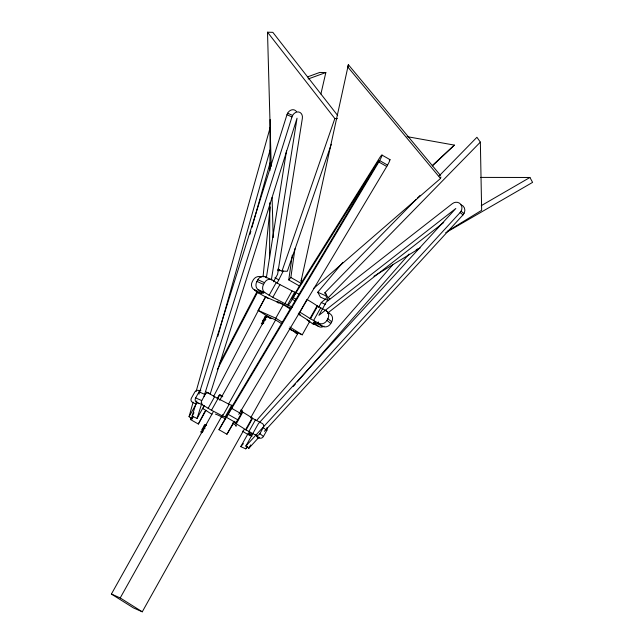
<?xml version="1.0" encoding="UTF-8"?>
<svg xmlns="http://www.w3.org/2000/svg" width="644" height="644" viewBox="0 0 644 644"><rect width="100%" height="100%" fill="white"/><g stroke="black" fill="none" stroke-linecap="round" stroke-linejoin="round"><path stroke-width="0.97" d="M269.57 257.874L269.804 202.731M269.941 170.652L270.158 119.526M263.042 276.928L270.182 206.925M299.669 286.113L288.745 279.899L292.312 255.113M288.745 279.899L290.847 277.483L294.976 248.737M266.391 277.516L286.524 150.672M271.39 279.729L297.037 118.198L210.169 394.104M302.752 282.153L301.07 281.195L348.372 64.698L440.44 175.361M320.897 94.008L325.84 72.539L319.746 72.442L307.615 76.861M348.372 64.698L347.816 67.04L440.52 178.477L313.676 288.367M301.07 281.195L301.634 278.852M440.52 178.477L440.89 176.915M193.417 416.386L191.976 418.97L189.054 416.668L193.128 402.146M196.114 391.504L270.238 127.311M191.976 418.97L192.789 416.064M217.825 336.313L270.158 149.786M250.033 234.239L250.846 231.341M251.925 227.477L270.094 162.723M261.48 277.113A6.343 5.796 -51.7 0 0 253.237 279.955L252.295 281.645A6.343 5.796 -51.7 0 0 254.364 289.848L261.311 293.334L262.374 291.595M204.277 405.487L197.072 418.391L192.065 416.177L196.887 400.866M198.996 394.168L286.966 114.721A6.464 5.192 -66.2 0 1 291.338 109.979A6.464 5.192 -66.2 0 1 296.441 111.573M197.072 418.391L201.886 403.08M203.995 396.374L291.974 116.926A6.464 5.192 -66.2 0 1 298.502 111.959A6.464 5.192 -66.2 0 1 302.358 118.343L277.604 274.288L273.402 281.806M277.572 269.184L281.992 271.132L334.832 118.552L267.51 32.2L272.831 32.337L337.689 115.518M331.298 144.272L287.321 271.269L281.992 271.132M277.033 283.279L283.296 270.963M206.056 410.268L198.36 424.034L190.439 419.518L191.365 417.739M219.242 364.206L257.326 291.048M217.318 369.543L257.664 292.046M198.36 424.034L204.864 411.54M213.647 396.326L265.594 296.562M227.743 414.913L232.693 405.559L229.119 404.368A28.505 1.988 29.2 0 0 218.01 398.588L206.305 391.963M261.44 293.326L261.408 293.35A31.073 2.165 29.2 0 1 263.38 293.205L258.163 289.671A6.343 5.088 -66.2 0 1 256.924 281.428L257.866 279.738A6.343 5.088 -66.2 0 1 265.28 276.936L271.929 279.866L279.915 284.624A31.073 2.165 29.2 0 1 292.03 290.919L299.541 294.413M198.73 403.643L196.291 402.114A3.228 2.592 -66.2 0 1 195.655 397.912L199.044 391.858A3.228 2.592 -66.2 0 1 200.896 390.232M189.054 416.668L196.267 403.764M292.424 307.148L284.914 303.654A31.073 2.165 29.2 0 0 272.798 297.359L264.813 292.601A6.343 5.088 -66.2 0 1 263.573 284.358L264.515 282.668A6.343 5.088 -66.2 0 1 271.929 279.866M259.484 292.505L260.434 290.806M192.065 416.177L193.989 412.74M190.439 419.518L191.397 417.803M227.622 415.122L226.108 417.127L222.591 416.048A28.505 1.988 29.2 0 0 211.482 410.276L202.385 404.802A3.228 2.592 -66.2 0 1 201.757 400.6L205.138 394.547A3.228 2.592 -66.2 0 1 208.914 393.114M203.754 406.96L202.82 408.626L206.088 410.526A28.505 1.988 29.2 0 0 211.916 414.261M269.739 317.701L258.155 310.424L265.706 296.916L283.328 304.684L290.774 309.362M269.103 295.298L276.22 282.563M208.093 408.385L214.621 396.696M272.798 297.359L279.915 284.624M217.221 398.62L219.153 395.175L219.91 394.885L222.615 396.076M217.31 398.749L219.91 394.885L222.446 396.479M211.482 410.276L218.01 398.588M202.554 431.794A1.94 1.554 -66.2 0 1 202.176 429.274L204.076 425.861A1.94 1.554 -66.2 0 1 206.346 425M263.066 323.03A1.94 1.554 -66.2 0 1 262.873 320.656L264.781 317.242A1.94 1.554 -66.2 0 1 267.051 316.389L270.641 318.442M244.221 429.379L142.268 611.8L133.461 607.912L111.404 594.058L213.357 411.637M219.733 400.238L266.785 316.043L275.6 319.931L281.533 323.658M258.155 310.424L275.785 318.192L283.328 304.684M111.404 594.058L120.219 597.946L222.663 414.647M228.54 404.126L275.6 319.931M284.914 303.654L292.03 290.919M222.591 416.048L229.119 404.368M287.554 304.878L294.67 292.143M225.014 417.175L231.542 405.495M219 429.725L231.502 407.362L378.793 160.622L292.062 298.993L299.532 285.63L379.348 158.287A6.464 0.716 -60.4 0 1 382.037 155.309A6.464 0.716 -60.4 0 1 378.817 161.998L219 429.725L226.929 434.241L234.658 421.281M288.375 304.845A6.343 0.708 -60.4 0 0 292.296 299.283L293.237 297.592A6.343 0.708 -60.4 0 0 295.491 292.11M226.929 434.241L233.176 423.06M266.962 427.503A3.228 2.954 -51.7 0 1 266.809 430.425L263.428 436.487A3.228 2.954 -51.7 0 1 259.226 437.928L255.668 435.127L245.597 429.693A28.505 1.988 29.2 0 0 236.276 423.841L235.696 423.486L242.225 411.798L241.75 411.492M236.276 423.841L242.804 412.152L242.225 411.798M322.547 326.315L318.667 323.256L309.989 318.522A31.073 2.165 29.2 0 0 299.83 312.139L306.947 299.404A31.073 2.165 29.2 0 1 317.106 305.795L325.784 310.521L329.664 313.58A6.343 5.796 -51.7 0 1 331.732 321.783L330.791 323.473A6.343 5.796 -51.7 0 1 322.547 326.315L315.488 322.861A31.073 2.165 29.2 0 1 313.531 322.958L318.748 326.492A6.343 5.088 -66.2 0 0 324.037 326.089M250.597 417.98L297.649 333.785L289.164 328.456M245.597 429.693L252.126 418.012A28.505 1.988 29.2 0 0 242.804 412.152M246.072 430.007L252.609 418.318L252.126 418.012M309.989 318.522L317.106 305.795M310.505 318.861L317.629 306.125M289.905 329.382L302.245 334.824L309.796 321.316L298.22 314.039M248.866 431.593L255.394 419.912L262.197 423.438A3.228 2.954 -51.7 0 1 263.251 427.624L266.809 430.425M247.747 446.582L245.758 448.852L240.751 446.646L248.447 432.881M318.49 307.558L321.284 302.543L325.912 298.679M252.142 436.06L248.64 433.758L249.783 432.092M313.548 320.591L320.664 307.856M313.531 322.958L314.481 321.259M245.847 446.059L258.349 423.696L455.823 208.487L318.909 315.327L326.379 301.964L452.378 203.641A6.464 5.909 -51.7 0 1 460.557 204.116A6.464 5.909 -51.7 0 1 460.114 212.544L245.847 446.059L248.769 448.369L258.969 437.244M314.457 323.795L315.407 322.097M245.758 448.852L247.199 446.268M317.428 323.658L318.377 321.96M248.769 448.369L250.693 444.924M255.668 435.127A3.228 2.954 -51.7 0 0 259.862 433.678L263.251 427.624M318.667 323.256A6.343 5.796 -51.7 0 0 326.911 320.414L327.86 318.716A6.343 5.796 -51.7 0 0 325.784 310.521M238.787 414.374L386.746 166.506A6.464 0.716 -60.4 0 0 389.652 160.839A6.464 0.716 -60.4 0 0 389.274 159.97M317.758 292.247L325.719 295.757L328.392 300.643L320.43 297.134L317.758 292.247L342.898 262.366M407.097 136.641L454.382 145.109L432.406 165.902M256.562 420.5L392.8 264.724M293.31 386.408L295.298 384.138M297.278 381.868L409.053 254.074M240.751 446.646L243.4 443.619M264.41 431.319L463.036 214.855A6.464 5.909 -51.7 0 0 460.863 204.76M329.8 298.929L328.247 297.705L324.809 292.851L415.935 199.648M417.336 198.215L420.146 195.349M439.071 175.989L476.922 137.277L480.352 142.131L481.656 210.306L447.459 231.236M328.247 297.705L480.352 142.131M432.293 165.532L454.382 145.109M327.369 313.306L443.708 222.526M373.931 276.252L420.097 247.988M481.261 205.661L529.923 177.478L532.596 182.373L445.696 232.701M416.153 249.816L417.892 248.809M235.696 423.486C233.209 422.504 238.071 422.118 237.765 419.783L228.105 414.293M308.106 78.995L325.84 72.539M241.178 410.993L242.353 411.057L241.146 413.73L231.486 408.232M235.768 422.617L226.108 417.127M480.714 177.406L529.923 177.478M277.661 270.617L280.269 270.657L278.723 269.442M334.832 118.552L337.496 118.617M287.618 113.215L292.626 115.421M286.966 114.721L291.974 116.926M321.284 302.543L325.462 304.387M257.866 279.738L264.515 282.668M256.924 281.428L263.573 284.358M258.163 289.671L264.813 292.601M307.148 320.149L309.796 321.316M308.524 321.316L318.748 326.492M264.781 317.242L265.843 317.709A1.94 1.554 -66.2 0 1 268.105 316.856M295.008 332.618L297.649 333.785M262.873 320.656L263.935 321.123A1.94 1.554 -66.2 0 0 263.774 322.998M222.76 396.76L219.242 395.295M199.044 391.858L205.138 394.547M195.655 397.912L201.757 400.6M196.291 402.114L202.385 404.802M204.076 425.861L205.138 426.328A1.94 1.554 -66.2 0 1 206.611 425.281M202.176 429.274L203.23 429.741A1.94 1.554 -66.2 0 0 203.077 431.617M252.424 434.402L250.645 433.678A28.505 1.988 29.2 0 1 248.85 433.758M327.957 312.694L329.664 313.58M254.364 289.848L258.244 292.907L266.922 297.633M195.865 404.054L192.467 402.291A3.228 2.954 -51.7 0 1 191.413 398.113L194.794 392.051A3.228 2.954 -51.7 0 1 198.996 390.602M256.674 436.608L259.226 437.928M255.394 419.912L252.609 418.318M382.045 155.115L389.974 159.623M379.638 160.581L387.567 165.089M378.817 161.998L386.746 166.506M290.847 277.483L301.77 283.706M274.932 277.677L278.9 279.931M293.237 297.592L296.473 299.436M292.296 299.283L295.532 301.126M240.687 410.019L242.297 410.936M242.45 431.15L248.487 434.909M265.28 276.936L266.713 277.83M265.706 296.916L268.186 298.478M275.785 318.192L282.402 322.354M289.84 327.031L302.245 334.824M266.785 316.043L271.027 318.708M120.219 597.946L142.268 611.8M461.08 211.216L464.002 213.526M460.114 212.544L463.036 214.855M324.809 292.851L326.363 294.075M327.86 318.716L331.732 321.783M326.911 320.414L330.791 323.473M259.862 433.678L263.428 436.487M267.51 32.2L271.229 166.442M272.09 197.499L273.201 237.572M258.244 292.907A6.343 5.796 -51.7 0 1 255.7 290.033M314.675 324.182A6.343 5.088 -66.2 0 1 312.099 323.562M298.502 313.113A13.403 0.934 29.2 0 1 298.55 314.232M278.409 303.05A13.403 0.934 29.2 0 1 278.812 302.117A13.403 0.934 29.2 0 1 290.492 308.154M251.418 435.537A3.228 2.592 -66.2 0 1 250.814 435.714M249.832 435.658A3.228 2.592 -66.2 0 1 249.3 435.425M235.785 426.006A12.3 0.861 29.2 0 1 235.471 425.893M215.426 414.084A12.3 0.861 29.2 0 1 225.416 418.89M232.548 423.068A12.3 0.861 29.2 0 1 236.581 426.03M258.453 437.614A3.228 2.592 -66.2 0 1 257.318 438.298M201.781 432.776A9.692 0.676 29.2 0 1 202.385 432.253M204.631 425.306A9.692 0.676 29.2 0 1 205.798 425.346M204.55 428.976A2.19 1.755 -66.2 0 1 205.154 427.906M203.496 428.51A2.19 1.755 -66.2 0 1 204.43 427.141M262.486 324.165A9.692 0.676 29.2 0 1 263.09 323.634M265.714 317.001A9.692 0.676 29.2 0 1 265.892 316.494M265.256 320.358A2.19 1.755 -66.2 0 1 265.859 319.287M264.112 320.35A2.19 1.755 -66.2 0 1 265.014 318.611"/></g></svg>
